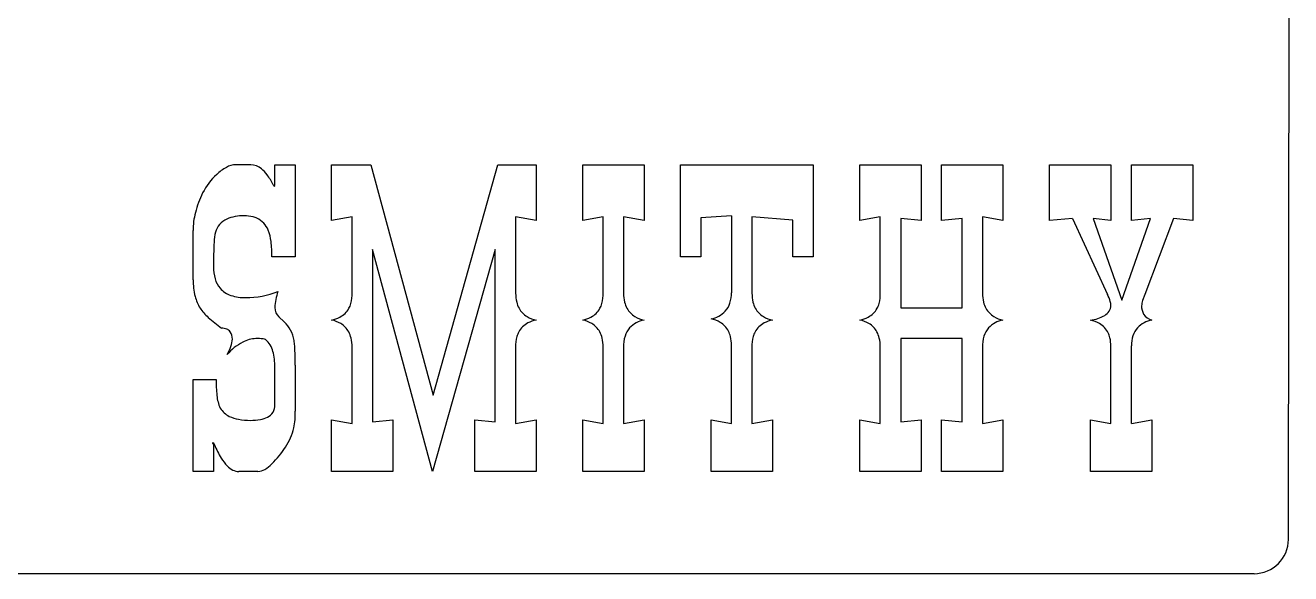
# Model space of a CAD drawing. Extents: x 0.2 to 26.6, y 0.1 to 23.9.
# Drawn here: x 13.34 to 26.59, y 0.15 to 5.89 of the extents above; entities that cross this region are included whole.
import ezdxf

# ---------------------------------------------------------------- set-up
doc = ezdxf.new("R2010")
doc.units = 0

msp = doc.modelspace()

# ---------------------------------------------------------------- linework, layer by layer
at = {"layer": 'Default', "color": 7, "linetype": 'CONTINUOUS'}
for p, q in [((26.563876, 0.504948), (26.587355, 22.514533)), ((15.695874, 4.427268), (15.540319, 4.427268)), ((15.948441, 4.313529), (15.948441, 4.427268)), ((15.948441, 4.427268), (16.162538, 4.427268)), ((16.162538, 4.427268), (16.162538, 3.463832)), ((16.543504, 3.841847), (16.543504, 4.427268)), ((16.543504, 4.427268), (16.953299, 4.427268)), ((16.953299, 4.427268), (17.605625, 2.013661)), ((17.605625, 2.013661), (18.284713, 4.427268)), ((18.284713, 4.427268), (18.684472, 4.427268)), ((18.684472, 4.427268), (18.684472, 3.841847)), ((19.172487, 3.841847), (19.172487, 4.427268)), ((19.172487, 4.427268), (19.814777, 4.427268)), ((19.814777, 4.427268), (19.814777, 3.841847)), ((20.195744, 3.463832), (20.195744, 4.427268)), ((20.195744, 4.427268), (21.587373, 4.427268)), ((21.587373, 4.427268), (21.587373, 3.463832)), ((22.075388, 3.841847), (22.075388, 4.427268)), ((22.075388, 4.427268), (22.717678, 4.427268)), ((22.717678, 4.427268), (22.717678, 3.841847)), ((22.931775, 3.841847), (22.931775, 4.427268)), ((22.931775, 4.427268), (23.574066, 4.427268)), ((23.574066, 4.427268), (23.574066, 3.841847)), ((24.06208, 3.841847), (24.06208, 4.427268)), ((24.06208, 4.427268), (24.704371, 4.427268)), ((24.704371, 4.427268), (24.704371, 3.841847)), ((24.918468, 3.841847), (24.918468, 4.427268)), ((24.918468, 4.427268), (25.560758, 4.427268)), ((25.560758, 4.427268), (25.560758, 3.841847)), ((15.948441, 4.228225), (15.948441, 4.313529)), ((15.931715, 4.218189), (15.945096, 4.198117)), ((16.757601, 3.88199), (16.543504, 3.841847)), ((16.757601, 3.085817), (16.757601, 3.88199)), ((18.684472, 3.841847), (18.470375, 3.88199)), ((18.470375, 3.88199), (18.470375, 3.081622)), ((19.386584, 3.88199), (19.172487, 3.841847)), ((19.386584, 3.085817), (19.386584, 3.88199)), ((19.814777, 3.841847), (19.600681, 3.88199)), ((19.600681, 3.88199), (19.600681, 3.081622)), ((20.730986, 3.892026), (20.409841, 3.870282)), ((20.409841, 3.870282), (20.409841, 3.463832)), ((20.730986, 3.892026), (20.730986, 3.08751)), ((21.373276, 3.848537), (20.945083, 3.88199)), ((20.945083, 3.88199), (20.945083, 3.081622)), ((21.373276, 3.463832), (21.373276, 3.848537)), ((22.289485, 3.88199), (22.075388, 3.841847)), ((22.289485, 3.085817), (22.289485, 3.88199)), ((22.717678, 3.841847), (22.503582, 3.865264)), ((22.503582, 3.865264), (22.503582, 2.92859)), ((23.145872, 3.865264), (22.931775, 3.841847)), ((23.145872, 2.92859), (23.145872, 3.865264)), ((23.359969, 3.88199), (23.359969, 3.081622)), ((23.574066, 3.841847), (23.359969, 3.88199)), ((24.302939, 3.865264), (24.06208, 3.841847)), ((24.302939, 3.865264), (24.669246, 3.069091)), ((24.704371, 3.841847), (24.517036, 3.865264)), ((24.517036, 3.865264), (24.81811, 3.010549)), ((24.81811, 3.010549), (25.119183, 3.865264)), ((25.119183, 3.865264), (24.918468, 3.841847)), ((25.35837, 3.865264), (25.058969, 3.069091)), ((25.560758, 3.841847), (25.35837, 3.865264)), ((15.092054, 3.222829), (15.092054, 3.73793)), ((16.162538, 3.463832), (15.918334, 3.463832)), ((17.600607, 1.215816), (16.971698, 3.540773)), ((16.971698, 3.540773), (16.971698, 1.734331)), ((18.256279, 3.540773), (17.600607, 1.215816)), ((18.256279, 1.734331), (18.256279, 3.540773)), ((20.409841, 3.463832), (20.195744, 3.463832)), ((21.587373, 3.463832), (21.373276, 3.463832)), ((25.058969, 3.069091), (25.036422, 3.004248)), ((22.503582, 2.92859), (23.145872, 2.92859)), ((15.991929, 2.834923), (16.045454, 2.783071)), ((16.757601, 1.719278), (16.757601, 2.519605)), ((19.386584, 1.719278), (19.386584, 2.519605)), ((20.730986, 1.719278), (20.730986, 2.537914)), ((22.289485, 1.719278), (22.289485, 2.519605)), ((23.145872, 2.607445), (22.503582, 2.607445)), ((22.503582, 2.607445), (22.503582, 1.734331)), ((23.145872, 1.734331), (23.145872, 2.607445)), ((24.704371, 1.719278), (24.704371, 2.527793)), ((24.918468, 1.719278), (24.918468, 2.530399)), ((18.470375, 2.51545), (18.470375, 1.719278)), ((19.600681, 2.51545), (19.600681, 1.719278)), ((20.945083, 2.51545), (20.945083, 1.719278)), ((23.359969, 2.51545), (23.359969, 1.719278)), ((15.948441, 1.913303), (15.948441, 2.308044)), ((16.162538, 2.328751), (16.162538, 1.846398)), ((15.092054, 1.215816), (15.092054, 2.179251)), ((15.092054, 2.179251), (15.332913, 2.179251)), ((16.543504, 1.215816), (16.543504, 1.757748)), ((16.543504, 1.757748), (16.757601, 1.719278)), ((16.971698, 1.734331), (17.185795, 1.757748)), ((17.185795, 1.757748), (17.185795, 1.215816)), ((18.042182, 1.215816), (18.042182, 1.757748)), ((18.042182, 1.757748), (18.256279, 1.734331)), ((18.470375, 1.719278), (18.684472, 1.757748)), ((18.684472, 1.757748), (18.684472, 1.215816)), ((19.172487, 1.215816), (19.172487, 1.757748)), ((19.172487, 1.757748), (19.386584, 1.719278)), ((19.600681, 1.719278), (19.814777, 1.757748)), ((19.814777, 1.757748), (19.814777, 1.215816)), ((20.516889, 1.215816), (20.516889, 1.757748)), ((20.516889, 1.757748), (20.730986, 1.719278)), ((20.945083, 1.719278), (21.15918, 1.757748)), ((21.15918, 1.757748), (21.15918, 1.215816)), ((22.075388, 1.215816), (22.075388, 1.757748)), ((22.075388, 1.757748), (22.289485, 1.719278)), ((22.503582, 1.734331), (22.717678, 1.757748)), ((22.717678, 1.757748), (22.717678, 1.215816)), ((22.931775, 1.215816), (22.931775, 1.757748)), ((22.931775, 1.757748), (23.145872, 1.734331)), ((23.359969, 1.719278), (23.574066, 1.757748)), ((23.574066, 1.757748), (23.574066, 1.215816)), ((24.490274, 1.215816), (24.490274, 1.757748)), ((24.490274, 1.757748), (24.704371, 1.719278)), ((24.918468, 1.719278), (25.132564, 1.757748)), ((25.132564, 1.757748), (25.132564, 1.215816)), ((15.294559, 1.512861), (15.296472, 1.509634)), ((15.296472, 1.509634), (15.306151, 1.505181)), ((15.306151, 1.516889), (15.315446, 1.494315)), ((15.306151, 1.505181), (15.306151, 1.436603)), ((15.306151, 1.436603), (15.306151, 1.215816)), ((15.306151, 1.215816), (15.092054, 1.215816)), ((15.771142, 1.215816), (15.571076, 1.215816)), ((17.185795, 1.215816), (16.543504, 1.215816)), ((18.684472, 1.215816), (18.042182, 1.215816)), ((19.814777, 1.215816), (19.172487, 1.215816)), ((21.15918, 1.215816), (20.516889, 1.215816)), ((22.717678, 1.215816), (22.075388, 1.215816)), ((23.574066, 1.215816), (22.931775, 1.215816)), ((25.132564, 1.215816), (24.490274, 1.215816)), ((26.203877, 0.145332), (0.637175, 0.145332))]:
    msp.add_line(p, q, dxfattribs=at)
for centre, radius, start, end in [((15.695516, 3.945344), 0.52057, 119.304243, 133.133416), ((15.54825, 4.207725), 0.219686, 92.068907, 119.304243), ((15.692138, 4.249407), 0.1779, 49.610457, 88.79674), ((15.584108, 4.110594), 0.353713, 36.813747, 50.852455), ((15.7631, 3.850629), 0.636084, 131.742801, 153.797203), ((15.317445, 3.911005), 0.686796, 26.568743, 36.813747), ((16.160855, 3.654885), 1.079395, 153.797203, 165.460842), ((15.878971, 4.220704), 0.069876, 341.140933, 366.178683), ((15.840648, 3.73793), 0.748594, 165.460842, 180), ((15.536874, 3.657999), 0.219991, 114.950562, 163.245098), ((15.610849, 3.475583), 0.416704, 87.968162, 113.592236), ((15.629972, 3.524381), 0.36767, 75.475987, 90.677728), ((15.661543, 3.646248), 0.24178, 65.727739, 75.475987), ((15.667438, 3.65932), 0.227441, 21.440131, 65.727739), ((15.799138, 3.604675), 0.487112, 166.133357, 178.384419), ((15.42779, 3.56521), 0.484905, 6.987199, 21.440131), ((19.439146, 3.392225), 4.13312, 176.86295, 180.44494), ((14.670303, 3.472374), 1.248059, 359.607873, 366.987199), ((15.755668, 3.353609), 0.449564, 179.16908, 195.786675), ((15.809061, 3.222829), 0.717008, 180, 194.08247), ((15.577009, 3.303099), 0.263903, 195.786675, 219.918826), ((15.518112, 3.149842), 0.417044, 194.08247, 212.312406), ((15.567089, 3.301399), 0.255254, 221.055015, 251.917796), ((15.633814, 3.505759), 0.470231, 251.917796, 271.243916), ((15.650903, 3.899151), 0.86354, 269.543458, 292.417842), ((16.571463, 2.902463), 0.623644, 161.449376, 177.362211), ((16.386721, 3.072035), 0.371136, 344.566635, 362.128179), ((18.874608, 3.081622), 0.404232, 180, 193.222164), ((19.015704, 3.072035), 0.371136, 344.566635, 362.128179), ((20.004913, 3.081622), 0.404232, 180, 193.222164), ((20.369553, 3.08751), 0.361433, 342.559544, 360), ((21.349315, 3.081622), 0.404232, 180, 193.222164), ((21.918605, 3.072035), 0.371136, 344.566635, 362.128179), ((23.764201, 3.081622), 0.404232, 180, 193.222164), ((24.221447, 2.852745), 0.497322, 16.677208, 25.786731), ((15.62018, 3.236405), 0.549892, 214.2508, 227.806677), ((16.06491, 2.925801), 0.116555, 177.362211, 231.233313), ((16.527209, 3.031775), 0.224835, 297.211943, 331.324739), ((16.521763, 3.034754), 0.231042, 331.324739, 344.566635), ((18.737227, 3.049343), 0.26311, 193.222164, 208.401843), ((18.7021, 3.030349), 0.223177, 208.401843, 239.761646), ((19.156192, 3.031775), 0.224835, 297.211943, 331.324739), ((19.150746, 3.034754), 0.231042, 331.324739, 344.566635), ((19.867532, 3.049343), 0.26311, 193.222164, 208.401843), ((19.832405, 3.030349), 0.223177, 208.401843, 239.761646), ((20.491209, 3.049291), 0.233915, 318.444713, 342.559544), ((21.211934, 3.049343), 0.26311, 193.222164, 208.401843), ((21.176807, 3.030349), 0.223177, 208.401843, 239.761646), ((22.059093, 3.031775), 0.224835, 297.211943, 331.324739), ((22.053647, 3.034754), 0.231042, 331.324739, 344.566635), ((23.62682, 3.049343), 0.26311, 193.222164, 208.401843), ((23.591693, 3.030349), 0.223177, 208.401843, 239.761646), ((24.593543, 2.953937), 0.110837, 326.661923, 360.731426), ((24.54761, 2.950457), 0.156837, 1.788636, 16.677208), ((25.189106, 2.945098), 0.163674, 178.166635, 209.891303), ((25.229352, 2.937162), 0.204261, 160.826589, 176.302682), ((16.358474, 4.050821), 1.649142, 227.806677, 234.02788), ((15.816973, 2.5353), 0.337037, 9.005136, 47.319442), ((16.477083, 3.12926), 0.334451, 281.454892, 297.211943), ((16.479112, 2.495296), 0.312872, 59.421646, 78.123132), ((18.746013, 3.105683), 0.310375, 239.761646, 258.563723), ((18.753818, 2.471864), 0.336822, 101.881173, 117.563596), ((19.106066, 3.12926), 0.334451, 281.454892, 297.211943), ((19.108095, 2.495296), 0.312872, 59.421646, 78.123132), ((19.86335, 2.531867), 0.273943, 100.212984, 136.767686), ((19.876318, 3.105683), 0.310375, 239.761646, 258.563723), ((20.466756, 3.083958), 0.275382, 280.489188, 316.421574), ((20.454269, 2.503686), 0.315764, 59.962631, 78.561655), ((21.22072, 3.105683), 0.310375, 239.761646, 258.563723), ((21.228525, 2.471864), 0.336822, 101.881173, 117.563596), ((22.008967, 3.12926), 0.334451, 281.454892, 297.211943), ((22.010996, 2.495296), 0.312872, 59.421646, 78.123132), ((23.622638, 2.531867), 0.273943, 100.212984, 136.767686), ((23.635606, 3.105683), 0.310375, 239.761646, 258.563723), ((24.435352, 3.213898), 0.417726, 277.555101, 299.277433), ((24.426904, 2.48665), 0.319495, 60.107158, 78.559836), ((24.564111, 2.976894), 0.148073, 300.667379, 325.499474), ((25.180351, 2.528999), 0.274982, 100.007789, 135.803365), ((25.17547, 2.946291), 0.152648, 212.83153, 253.675432), ((15.386392, 2.557267), 0.158935, 68.639917, 88.77776), ((15.411477, 2.621408), 0.090064, 39.993433, 68.639917), ((15.386658, 2.609277), 0.117064, 356.645528, 396.733225), ((16.523423, 2.570286), 0.225769, 28.249448, 59.421646), ((16.488559, 2.551553), 0.265347, 13.194251, 28.249448), ((18.708366, 2.566118), 0.233254, 151.722217, 164.60143), ((18.703157, 2.56892), 0.227339, 117.563596, 151.722217), ((19.152406, 2.570286), 0.225769, 28.249448, 59.421646), ((19.117542, 2.551553), 0.265347, 13.194251, 28.249448), ((19.839628, 2.565982), 0.233452, 138.880689, 163.392123), ((20.500929, 2.584383), 0.222548, 27.248584, 59.962631), ((20.468859, 2.567867), 0.258621, 13.349324, 27.248584), ((21.183073, 2.566118), 0.233254, 151.722217, 164.60143), ((21.177864, 2.56892), 0.227339, 117.563596, 151.722217), ((22.055307, 2.570286), 0.225769, 28.249448, 59.421646), ((22.020443, 2.551553), 0.265347, 13.194251, 28.249448), ((23.598916, 2.565982), 0.233452, 138.880689, 163.392123), ((24.475402, 2.571015), 0.222184, 25.529639, 60.107158), ((24.442125, 2.555121), 0.259062, 13.292867, 25.529639), ((25.152621, 2.567544), 0.228381, 137.886925, 162.334904), ((15.878077, 2.065003), 0.570479, 117.838365, 138.878724), ((14.972528, 2.716483), 0.550204, 329.855703, 339.72772), ((15.26183, 2.609626), 0.241798, 339.72772, 358.293925), ((15.764954, 2.279213), 0.328234, 92.453488, 117.838365), ((15.76934, 2.176853), 0.430688, 82.549485, 92.453488), ((15.819, 2.537793), 0.066401, 60.766402, 84.653763), ((15.709446, 2.420442), 0.225582, 13.511077, 50.993848), ((15.541306, 2.491613), 0.616144, 3.578651, 9.005136), ((12.937196, 2.328751), 3.225341, 0, 3.578651), ((16.352288, 2.519605), 0.405313, 0, 13.194251), ((18.842396, 2.529204), 0.372274, 164.60143, 182.117274), ((18.98127, 2.519605), 0.405313, 0, 13.194251), ((19.97008, 2.527074), 0.369582, 163.392123, 181.802274), ((20.342635, 2.537914), 0.388351, 0, 13.349324), ((21.317103, 2.529204), 0.372274, 164.60143, 182.117274), ((21.884171, 2.519605), 0.405313, 0, 13.194251), ((23.729368, 2.527074), 0.369582, 163.392123, 181.802274), ((24.326453, 2.527793), 0.377918, 0, 13.292867), ((25.269259, 2.530399), 0.350792, 162.334904, 180), ((15.348803, 2.320375), 0.599764, 358.82188, 374.756789), ((16.719363, 2.166688), 1.386507, 179.480832, 186.483755), ((15.729055, 2.043475), 0.388764, 184.9216, 204.890387), ((15.56885, 1.9949), 0.224217, 210.871762, 244.35574), ((15.813083, 1.906435), 0.135532, 295.327452, 362.904761), ((15.634491, 2.13163), 0.375887, 244.35574, 259.628711), ((15.68643, 2.415429), 0.664399, 259.628711, 270.525883), ((15.698008, 2.322286), 0.571255, 269.450368, 280.120291), ((15.751024, 2.025269), 0.269543, 280.120291, 296.445236), ((15.451658, 1.825081), 0.7112, 347.586383, 361.717593), ((15.581002, 1.79661), 0.578759, 325.650987, 347.586383), ((15.305449, 1.500216), 0.016688, 87.590037, 130.735259), ((16.231893, 1.871675), 0.991099, 202.380135, 211.403655), ((15.136928, 2.069428), 1.099617, 315.267186, 326.970325), ((15.773212, 1.591655), 0.453697, 211.403655, 224.773413), ((15.606832, 1.426586), 0.219326, 224.773413, 243.08574), ((15.571076, 1.356151), 0.140335, 243.08574, 270), ((15.766084, 1.363897), 0.148168, 271.956241, 301.426259), ((15.658304, 1.552892), 0.365696, 300.396545, 315.267186), ((26.203877, 0.505332), 0.36, 270, 359.938879)]:
    msp.add_arc(centre, radius, start, end, dxfattribs=at)

doc.saveas('drawing.dxf')
